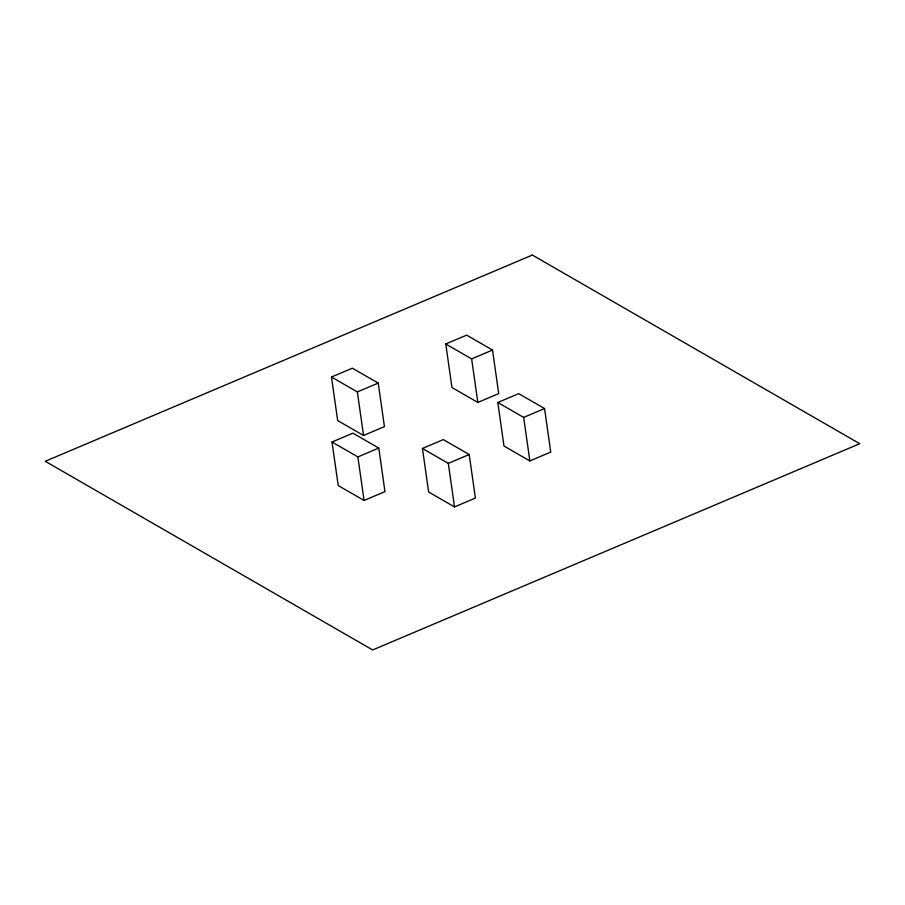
<?xml version="1.0" encoding="UTF-8"?>
<svg xmlns="http://www.w3.org/2000/svg" width="905" height="905" viewBox="0 0 905 905"><rect width="100%" height="100%" fill="white"/><g stroke="black" fill="none" stroke-linecap="round" stroke-linejoin="round"><path stroke-width="1.36" d="M331.479 377.034L352.373 368.188L378.233 383.087L384.433 426.628L363.539 435.475L337.678 420.576L331.479 377.034L357.351 391.933L363.539 435.475M445.769 343.979L466.652 335.133L492.524 350.043L498.712 393.585L477.829 402.431L451.957 387.521L445.769 343.979L471.629 358.889L477.829 402.431M357.351 391.933L378.233 383.087M471.629 358.889L492.524 350.043M332.022 442.013L352.905 433.167L378.776 448.066L384.964 491.607L364.082 500.454L338.21 485.555L332.022 442.013L357.882 456.912L364.082 500.454M357.882 456.912L378.776 448.066M497.807 402.499L518.689 393.652L544.561 408.551L550.749 452.093L529.866 460.939L503.995 446.041L497.807 402.499L523.667 417.397L529.866 460.939M422.443 448.461L443.337 439.626L469.197 454.525L475.397 498.067L454.514 506.913L428.642 492.003L422.443 448.461L448.314 463.371L454.514 506.913M523.667 417.397L544.561 408.551M448.314 463.371L469.197 454.525M532.332 255.052L45.25 461.29L372.668 649.948L859.75 443.71L532.332 255.052"/></g></svg>
